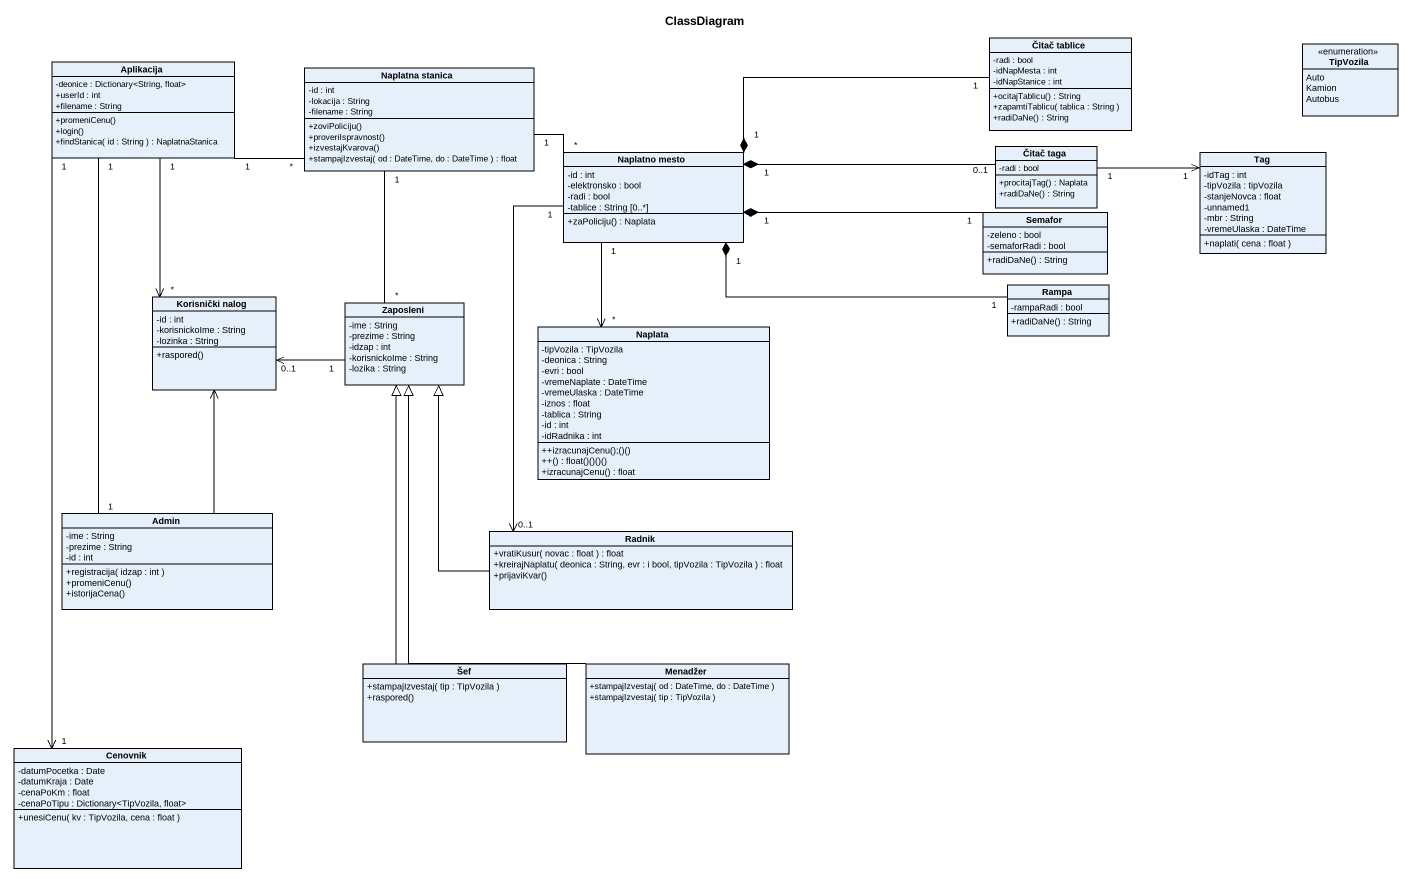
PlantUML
@startuml
title ClassDiagram
hide circle
hide empty members
skinparam classAttributeIconSize 0
class "Čitač tablice" as Čitač_tablice {
  -radi : bool
  -idNapMesta : int
  -idNapStanice : int
  +ocitajTablicu() : String
  +zapamtiTablicu( tablica : String )
  +radiDaNe() : String
}
enum TipVozila {
  Auto
  Kamion
  Autobus
}
class Aplikacija {
  -deonice : Dictionary<String, float>
  +userId : int
  +filename : String
  +promeniCenu()
  +login()
  +findStanica( id : String ) : NaplatnaStanica
}
class "Naplatna stanica" as Naplatna_stanica {
  -id : int
  -lokacija : String
  -filename : String
  +zoviPoliciju()
  +proveriIspravnost()
  +izvestajKvarova()
  +stampajIzvestaj( od : DateTime, do : DateTime ) : float
}
class "Naplatno mesto" as Naplatno_mesto {
  -id : int
  -elektronsko : bool
  -radi : bool
  -tablice : String [0..*]
  +zaPoliciju() : Naplata
}
class "Čitač taga" as Čitač_taga {
  -radi : bool
  +procitajTag() : Naplata
  +radiDaNe() : String
}
class Tag {
  -idTag : int
  -tipVozila : tipVozila
  -stanjeNovca : float
  -unnamed1
  -mbr : String
  -vremeUlaska : DateTime
  +naplati( cena : float )
}
class Semafor {
  -zeleno : bool
  -semaforRadi : bool
  +radiDaNe() : String
}
class Rampa {
  -rampaRadi : bool
  +radiDaNe() : String
}
class "Korisnički nalog" as Korisnički_nalog {
  -id : int
  -korisnickoIme : String
  -lozinka : String
  +raspored()
}
class Zaposleni {
  -ime : String
  -prezime : String
  -idzap : int
  -korisnickoIme : String
  -lozika : String
}
class Naplata {
  -tipVozila : TipVozila
  -deonica : String
  -evri : bool
  -vremeNaplate : DateTime
  -vremeUlaska : DateTime
  -iznos : float
  -tablica : String
  -id : int
  -idRadnika : int
  ++izracunajCenu();()()
  ++() : float()()()()
  +izracunajCenu() : float
}
class Admin {
  -ime : String
  -prezime : String
  -id : int
  +registracija( idzap : int )
  +promeniCenu()
  +istorijaCena()
}
class Radnik {
  +vratiKusur( novac : float ) : float
  +kreirajNaplatu( deonica : String, evr : i bool, tipVozila : TipVozila ) : float
  +prijaviKvar()
}
class Šef {
  +stampajIzvestaj( tip : TipVozila )
  +raspored()
}
class Menadžer {
  +stampajIzvestaj( od : DateTime, do : DateTime )
  +stampajIzvestaj( tip : TipVozila )
}
class Cenovnik {
  -datumPocetka : Date
  -datumKraja : Date
  -cenaPoKm : float
  -cenaPoTipu : Dictionary<TipVozila, float>
  +unesiCenu( kv : TipVozila, cena : float )
}
Aplikacija "1" -right- "*" Naplatna_stanica
Aplikacija "1" --> "*" Korisnički_nalog
Aplikacija "1" -- "1" Admin
Aplikacija "1" --> "1" Cenovnik
Naplatna_stanica "1" -right- "*" Naplatno_mesto
Naplatna_stanica "1" -- "*" Zaposleni
Naplatno_mesto "1" *-right- "1" Čitač_tablice
Naplatno_mesto "1" *-right- "0..1" Čitač_taga
Naplatno_mesto "1" *-right- "1" Semafor
Naplatno_mesto "1" *-right- "1" Rampa
Naplatno_mesto "1" --> "*" Naplata
Naplatno_mesto "1" --> "0..1" Radnik
Čitač_taga "1" -right-> "1" Tag
Zaposleni "1" -left-> "0..1" Korisnički_nalog
Admin -up-> Korisnički_nalog
Radnik -up-|> Zaposleni
Šef -up-|> Zaposleni
Menadžer -up-|> Zaposleni
@enduml
